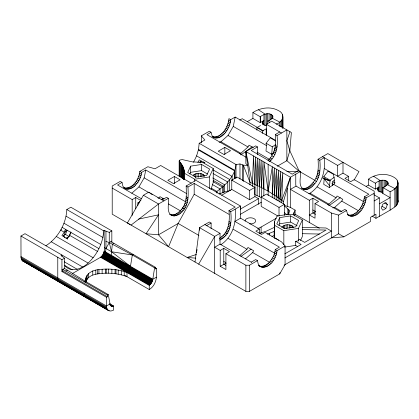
<?xml version="1.0" encoding="UTF-8"?>
<svg xmlns="http://www.w3.org/2000/svg" width="419" height="419" viewBox="0 0 419 419"><rect width="100%" height="100%" fill="white"/><g stroke="black" fill="none" stroke-linecap="round" stroke-linejoin="round"><path stroke-width="0.63" d="M263.85 195.783L263.944 161.964L268.144 191.153L276.184 196.212L283.443 201.644L283.443 203.912M272.256 197.454L272.345 166.814L268.144 191.153L259.387 186.513L249.975 182.323L243.292 165.138L239.977 163.965L236.002 164.541L199.177 143.277L198.522 149.41L196.6 155.878L193.541 162.247M261.639 197.187L261.844 160.749L263.85 188.78M274.246 198.732L274.445 168.029L272.256 193.636M85.324 281.149C85.256 272.392 94.773 269.312 102.126 269.265C110.516 268.61 119.096 269.537 126.983 272.554L128.685 270.894L130.178 268.102L132.331 254.977L133.221 254.464M261.079 197.543L259.387 196.705L259.749 159.539L261.639 187.633M276.184 200.031L276.54 169.239L274.246 194.908M191.279 183.166L160.687 165.5L154.983 168.794L147.855 166.736L139.81 171.381C139.061 179.086 132.954 189.042 124.192 187.906L122.887 186.151L122.013 182.412L120.232 181.385L112.213 186.015L112.213 214.193L130.031 224.495M186.376 193.442L145.77 169.999L141.596 172.408L140.999 175.865L139.742 179.212L137.909 182.391L134.399 186.308L131.817 188.073L128.141 189.184L125.972 188.938L123.689 187.743M259.413 229.088L240.522 218.179L234.876 221.442L279.426 247.163L275.252 249.572L274.66 253.034L273.398 256.376L270.475 261L268.055 263.478L265.473 265.237L262.98 266.175L260.67 266.327L258.68 265.683C267.762 271.496 276.619 258.858 277.032 250.604L285.072 245.958L281.51 241.847L265.117 232.377L261.55 234.436L255.847 231.141L259.413 229.088L259.413 233.545M259.387 196.705L257.093 195.61L257.654 158.335L259.387 186.513M278.075 200.722L278.635 170.449L276.184 196.212M219.572 238.228C228.973 232.65 230.12 220.509 228.936 210.689L235.174 207.091L194.186 183.422L187.953 187.026C188.435 195.024 188.78 204.132 183.15 210.589C180.238 214.334 174.503 217.985 170.041 214.507C175.09 216.136 179.767 211.956 182.459 208.112C187.193 201.738 186.345 193.437 186.167 185.994L195.972 180.338L240.522 206.059L240.522 218.179M219.661 240.082C230.466 235.295 232.042 222.107 230.722 211.721L240.522 206.059L240.291 207.347M257.093 195.61L254.757 194.547L255.564 157.13L257.093 185.423M279.913 202.068L280.725 171.654L278.075 197.538M252.385 186.513L253.485 155.926L254.757 184.36M281.704 202.801L282.804 172.853L279.913 198.884M155.26 267.804L156.387 268.453C157.408 275.922 156.381 285.271 149.258 289.529L124.736 275.372M275.739 141.004L270.281 137.851L266.086 143.246L266.447 145.571L265.997 151.002L271.873 154.396M271.706 154.302L272.324 146.849L275.398 144.712M314.999 180.39L299.255 171.303L286.858 160.702L286.858 129.921L277.053 135.583C278.153 144.67 277.027 155.046 269.742 161.441L267.961 160.414C275.246 154.019 276.372 143.644 275.273 134.551L279.73 131.98M308.834 193.536L310.023 193.217C321.766 185.565 325.715 171.031 324.28 157.701L319.823 160.273C320.682 168.82 320.111 178.489 313.7 184.941C310.914 188.031 305.823 191.572 301.916 188.231C306.336 189.624 310.421 185.743 313.04 182.59C318.608 176.195 318.644 167.218 318.042 159.246L327.841 153.584L358.994 171.57L354.097 180.055M329.261 187.529L333.739 184.423L334.875 182.962L333.545 174.377L328.019 171.188L323.824 176.582L324.186 178.908L323.735 184.339L329.444 187.639L330.067 180.18L334.163 177.342M230.722 119.651C230.246 127.774 221.709 142.565 212.061 136.531C221.572 138.794 228.266 126.8 228.936 118.624L230.722 119.651L235.174 117.079L275.273 140.229M348.482 215.146C357.7 215.617 363.624 204.954 364.378 196.815L368.83 194.243L324.28 168.522M347.948 214.984C357.527 220.247 365.651 205.849 366.159 197.847L374.177 193.217M72.262 273.623L100.544 257.292C108.181 250.819 102.618 238.526 104.451 230.34L103.634 230.817C103.137 243.114 97.004 254.726 88.137 263.08C82.093 268.768 70.753 273.418 64.62 265.41M105.598 251.976L105.944 248.514L105.944 231.199L104.451 230.34M111.239 255.234L112.329 244.225L113.91 243.313M45.901 245.764C58.058 237.945 66.113 223.992 66.804 209.552L70.848 207.222L111.836 230.885L111.836 242.182M266.327 125.595C263.593 125.758 260.676 122.097 263.954 120.483L260.215 122.647L252.908 118.425L252.908 112.512C260.356 107.725 270.423 106.107 278.389 110.558C285.711 113.701 282.961 122.385 276.173 124.16M382.819 192.164C379.907 192.85 375.225 189.158 379.08 186.947L375.335 189.11L368.385 185.098L368.385 179.18C375.497 173.895 385.669 172.712 393.514 177.022C401.947 181.411 396.95 188.964 390.126 191.734L390.126 210.139L375.958 218.32L372.041 216.057M390.126 210.139C393.116 207.918 397.898 205.986 398.05 201.602L398.05 183.197M195.013 262.011L199.533 227.664L209.338 222.007L211.118 223.034L211.118 228.764M149.258 289.529L149.258 285.412L151.332 283.234L152.626 280.374L154.606 267.835L155.496 267.322L155.496 268.967L156.387 268.453M131.817 193.217L138.946 186.895L144.162 177.855L145.77 169.999M219.137 142.251L220.918 141.774L228.046 135.452L233.268 126.412L235.174 117.079M220.918 244.659C232.665 237.007 236.615 222.473 235.174 209.144M196.448 252.573L197.119 249.509M179.191 176.184L179.191 161.011L179.929 159.979L182.365 159.602L192.426 161.896L202.555 162.352L213.25 168.522L213.25 182.354L210.956 189.519M368.385 179.18L375.335 183.197C378.462 180.861 382.809 178.96 386.564 181.034C390.581 183.407 385.239 186.853 382.819 187.518L390.126 191.734M163.892 200.916L148.745 192.169L143.398 195.254L127.397 222.971L245.869 291.362L249.431 291.373L279.73 273.879L280.023 272.68M283.443 201.644L290.419 177.253L300.224 171.591C301.366 176.881 297.443 186.261 303.932 189.425M274.372 150.358L275 148.389M332.419 185.575L332.11 183.695L332.738 181.726L334.126 180.201M85.858 282.28C87.99 273.895 98.287 273.644 105.368 273.198C112.706 273.01 120.117 274.036 126.983 276.671L126.983 272.554M289.943 131.707L286.858 140.742L289.833 150.756L299.255 171.303M281.704 200.256L290.419 177.253L245.869 151.531L245.869 163.651L247.729 165.474L243.292 165.138L243.292 181.474M67.538 230.261L65.5 231.435L63.719 236.028L64.788 237.547M63.463 235.625L65.5 234.446L67.061 230.429M65.945 238.306L69.067 236.505L70.848 231.911M200.423 163.001L201.094 161.278M385.852 208.494L387.366 204.592L385.852 202.435L382.819 204.184L381.306 208.091L382.819 210.244L385.852 208.494L381.971 206.253M284.422 205.902L289.875 210.815L287.932 214.858M293.122 214.518L295.112 210.123L290.419 207.415L284.532 205.415M294.327 215.974L295.112 214.24L295.112 210.123M190.624 166.154L187.691 172.476L195.71 177.106L206.661 175.414L209.6 169.087L201.581 164.458L190.624 166.154L190.624 172.324L189.823 174.053M209.338 188.471L209.338 176.954L213.25 168.522M274.387 234.247L274.387 221.798L277.053 216.052L287.005 214.512L293.19 214.675L302.356 219.97L302.356 236.536L300.512 240.506M279.73 217.597L276.791 223.924L284.81 228.554L295.767 226.857L298.7 220.53L290.681 215.9L279.73 217.597L279.73 223.772L278.928 225.495M297.82 246.671L295.631 245.403L295.631 241.286L298.438 240.852L298.438 228.402L302.356 219.97M298.438 240.852L299.192 239.228L304.676 242.397L326.061 230.052L302.502 229.586M65.61 229.382L70.952 232.472L69.596 235.305L67.286 238.683L61.939 235.598L64.248 232.215L65.61 229.382L62.043 227.323M197.909 162.63L199.25 159.838L204.598 162.923M194.186 183.422L194.186 194.243L178.148 223.463L168.579 246.749L158.544 234.781L158.544 204.001L143.398 195.254M105.944 248.514L109.259 242.575L109.259 232.372L111.836 230.885M239.689 153.616L240.878 153.296L248.006 146.975L249.038 145.184L253.186 147.582M198.679 264.127L214.68 236.41L220.027 233.325L220.027 244.146L251.61 262.378M239.809 255.564L246.938 249.242L247.969 247.456L253.673 250.745L252.641 252.537L245.513 258.858M279.73 273.879L285.072 264.619L285.072 245.958M327.726 204.441L328.915 204.121L336.043 197.799L337.075 196.013L342.779 199.303L341.742 201.094L334.613 207.415L332.833 207.892M269.836 122.285L267.699 121.049C270.119 120.389 275.461 116.938 271.439 114.57C267.689 112.496 263.342 114.397 260.215 116.728L252.908 112.512M281.662 227.459C284.339 223.788 291.158 223.788 293.834 227.459M131.063 225.087L158.544 204.001L168.349 198.344C169.297 203.534 165.882 212.208 171.821 215.534M193.185 175.137C196.38 172.565 202.199 172.508 204.729 176.017M240.878 154.941L252.259 146.765M329.428 205.394L340.296 197.59M161.09 199.753L163.159 198.276M240.846 256.475L251.191 249.106M271.517 154.192L274.01 152.469M61.52 229.638L60.682 230.157L64.248 232.215M109.72 303.744L113.617 305.99L113.617 310.107L110.888 311.055L108.579 310.605L22.422 260.765L21.495 259.445L21.013 257.643L20.95 236.028L24.993 233.692L82.726 267.029M201.314 142.947L201.314 135.871L209.359 131.226C212.517 131.948 210.783 136.39 213.847 137.563M122.013 182.412L117.561 184.983L141.507 198.81M211.139 132.257L206.965 134.667L246.44 157.46M199.177 143.277L204.881 139.988L201.314 135.871M239.731 120.117L242.213 118.687L263.399 130.917M247.278 121.678L252.908 118.425M112.213 188.073L132.174 199.596L135.735 197.538L140.92 200.528M256.915 130.189L256.915 127.575L260.482 125.517M174.409 176.509L167.815 180.317L173.518 183.611L180.107 179.803L174.409 176.509L174.409 183.574M224.841 147.394L218.247 151.201L223.95 154.491L230.544 150.688L224.841 147.394L224.841 154.585M199.533 162.284L201.57 161.106M137.872 205.42L137.872 202.885L139.909 201.712M256.915 127.575L262.619 130.864L266.185 128.806L266.185 135.143M162.111 199.884L166.568 197.312L168.349 198.344M249.975 184.868L249.975 182.323L245.869 151.531L255.669 145.87L257.449 146.901L257.449 154.538M20.95 236.028L61.939 259.691L64.516 258.204L60.996 255.428L61.818 254.956L61.975 256.255M257.449 146.901L251.217 150.5L292.2 174.163L298.438 170.564L300.224 171.591M61.939 269.894L64.516 268.406L64.516 258.204M111.836 241.087L109.259 242.575L105.944 241.402M61.939 259.691L61.939 271.543L62.829 271.025L107.379 296.746L107.379 295.102L62.829 269.38L62.829 271.025M65.793 271.093L67.375 270.182M231.759 189.398L231.759 180.139L237.107 177.054L254.925 187.34L254.925 196.6L249.577 199.69L231.759 189.398L221.682 195.217M277.336 166.202L286.858 160.702L289.833 150.756L291.378 132.535L271.706 121.175L266.364 124.265L281.51 133.012M85.104 282.244L85.995 281.725L108.27 294.588L110.056 303.932C109.998 305.765 112.062 306.954 113.617 305.99M231.759 180.139L249.577 190.43L254.925 187.34M206.661 225.611L211.118 223.034M240.218 209.207L258.492 198.658L258.492 204.357M277.907 216.042L261.199 206.399L261.199 197.139L266.547 194.049L284.37 204.341L284.37 215.35M240.281 214.36L261.32 202.215M107.379 295.102L108.27 294.588M349.284 215.754C346.22 214.586 347.953 210.144 344.795 209.421L340.621 211.831L296.071 186.109L290.419 189.372L309.311 200.277L312.873 198.218L318.576 201.513L315.015 203.571L315.015 218.215L309.311 214.921L315.25 211.815M61.939 271.543L106.489 297.265L107.379 296.746M322.499 156.675L337.646 165.421L342.993 162.331L342.993 173.152L348.514 176.341L348.514 180.778M110.056 303.932L106.489 305.99L20.95 256.606M156.387 277.184L152.825 279.243L104.111 251.117M261.199 197.139L279.023 207.426L284.37 204.341M220.027 244.146L214.68 247.231L220.205 250.421L223.772 248.362L229.471 251.657L225.909 253.715L225.909 269.558L220.205 266.264L220.205 250.421M342.993 173.152L337.646 176.237L337.646 165.421M348.514 176.341L344.952 178.4L350.656 181.694L354.217 179.636L374.177 191.158L374.177 215.235M257.659 228.517A15.121 8.731 0 0 0 261.11 227.025L276.226 218.304M220.205 266.264L226.145 263.169M366.201 186.355L368.385 185.098M251.217 262.153L255.669 259.576L257.449 260.608L258.324 264.347L260.461 266.709M225.909 253.715L245.869 265.237L249.431 265.237L257.449 260.608M315.015 203.571L331.408 213.035L338.536 215.094L346.581 210.448M382.819 180.139L382.819 193.431L382.95 187.445M374.177 200.942L379.436 197.909L379.436 216.314M284.794 253.877L301.114 244.455L295.631 241.286M284.873 257.947L331.408 231.079L326.061 227.994L302.214 227.365M379.436 203.823L390.126 197.648L382.819 193.431M284.056 265.206L338.536 233.755L338.536 215.094M331.408 213.035L331.408 237.872L343.884 236.84L370.501 221.473L370.501 217.356L375.958 214.203L375.958 218.32M216.115 191.996C225.286 185.287 234.965 176.619 236.002 164.541L236.002 178.264M274.738 227.166L266.358 231.141L259.251 233.42M267.296 234.163L274.162 231.398L274.67 237.824L278.745 240.176M271.926 236.473L274.162 235.509L274.162 231.398M219.022 194.002L224.689 191.954L230.848 190.357M196.364 254.48L187.136 257.46L195.814 258.151M138.521 219.127L158.544 214.821L146.074 233.755L158.544 234.781L178.148 223.463L198.925 235.457M190.624 172.324L201.581 170.633L207.457 174.026M179.191 161.011C181.872 164.358 184.81 168.391 184.035 173.042L194.73 179.217L209.338 176.954M279.73 223.772L290.681 222.075L297.097 225.778M274.387 221.798L274.67 225.37L283.836 230.66L298.438 228.402M284.454 247.131L295.631 245.403M286.847 171.581L297.951 171.329M302.502 233.702L319.519 234.038M154.606 267.835L132.331 254.977L111.585 251.772L104.451 247.655M33.426 266.819L31.949 266.364M87.781 298.202C85.298 298.029 84.109 295.337 84.214 293.132M84.146 281.222L85.995 281.725L64.516 268.406M322.368 177.855L324.186 178.908L330.004 180.903L324.123 178.473L330.015 180.762M105.944 231.199L109.259 232.372M23.04 261.22L23.736 261.524M27.303 263.582L26.297 263.053M60.566 282.788C58.524 282.144 57.743 279.824 57.775 277.865L57.775 257.287M272.282 118.258L279.724 122.055L279.724 126.496M387.402 184.721L394.845 188.519L394.845 206.923M132.331 254.977L109.259 242.575L111.585 251.772L130.55 266.379M275.273 134.551L277.053 135.583M318.042 159.246L319.823 160.273M373.858 194.688L379.436 197.909M384.595 202.99L387.366 204.592M275.273 145.372L277.053 146.404M318.042 170.067L319.823 171.093M364.378 196.815L366.159 197.847M228.8 120.153L230.581 121.185M275.147 146.907L276.928 147.933M317.916 171.596L319.697 172.628M364.237 198.349L366.017 199.376M266.086 143.246L272.324 146.849M323.824 176.582L330.067 180.18M332.738 181.726L334.802 182.914M228.507 121.746L230.288 122.772M274.859 148.499L276.645 149.525M317.633 173.188L319.414 174.22M363.943 199.942L365.724 200.968M228.067 123.369L229.848 124.401M274.424 150.122L276.21 151.154M317.193 174.817L318.979 175.844M363.503 201.565L365.284 202.592M233.268 126.412L266.447 145.571M333.739 184.423L363.545 201.628M332.11 183.695L333.66 184.585M227.48 125.003L229.266 126.035M273.848 151.762L275.629 152.794M316.617 176.457L318.398 177.483M362.922 203.199L364.703 204.226M226.768 126.622L228.549 127.654M273.13 153.385L274.911 154.417M315.9 178.08L317.681 179.107M362.205 204.818L363.985 205.844M225.93 128.204L227.711 129.23M361.367 206.394L363.147 207.426M271.8 155.758L273.581 156.785M314.569 180.448L316.35 181.479M224.982 129.717L226.763 130.744M360.419 207.913L362.199 208.94M223.935 131.147L225.721 132.174M270.271 157.895L272.051 158.927M313.04 182.59L314.821 183.622M359.376 209.343L361.157 210.369M228.046 135.452L248.006 146.975M257.041 152.191L269.82 159.571M317.152 186.895L336.043 197.799M341.742 201.094L358.376 210.694M222.814 132.467L224.594 133.499M269.145 159.22L270.931 160.247M311.919 183.91L313.7 184.941M358.25 210.663L360.031 211.689M221.625 133.661L223.411 134.693M310.73 185.104L312.511 186.136M357.067 211.857L358.847 212.883M220.394 134.714L222.175 135.74M309.5 186.156L311.28 187.183M355.831 212.904L357.617 213.936M219.137 135.599L220.918 136.625M308.243 187.042L310.023 188.073M354.574 213.795L356.36 214.821M217.838 136.316L219.619 137.348M306.944 187.764L308.724 188.791M353.275 214.512L355.055 215.544M216.555 136.819L218.336 137.851M305.661 188.267L307.441 189.294M351.991 215.015L353.772 216.047M215.314 137.097L217.094 138.123M304.414 188.54L306.2 189.571M350.75 215.293L352.531 216.319M214.135 137.139L215.916 138.17M303.241 188.587L305.022 189.613M349.572 215.335L351.352 216.361M212.103 136.405L214.827 137.982M347.54 214.601L350.263 216.173M301.528 188.094L302.864 188.864M220.918 141.774L240.878 153.296L240.878 154.391M310.023 193.217L328.915 204.121L328.915 205.766M334.613 207.415L341.825 211.574M312.873 209.982L315.465 211.48M315.465 214.36L312.873 212.862L312.873 198.218M198.522 149.41L234.933 170.433L234.933 178.698M198.37 149.929L234.708 170.91L234.708 178.625M338.536 233.755L343.884 236.84M196.6 155.878L232.105 176.378L232.105 180.296M295.112 214.24L319.362 228.24M203.351 161.881L204.881 162.761M213.339 170.067L229.596 179.452L229.596 190.614M254.925 196.6L258.492 198.658M213.135 173.56L227.753 181.998L227.753 191.116M212.8 177.97L224.689 184.837L224.689 191.954M213.245 180.406L223.353 186.246L223.353 192.415M213.025 181.631L222.526 187.115L222.526 192.703M212.559 184.617L220.033 188.932L220.033 193.568M211.443 188.299L216.995 191.504L216.995 193.185M186.167 185.994L187.953 187.026M228.936 210.689L230.722 211.721M194.186 194.243L228.999 214.345M186.167 196.815L187.953 197.847M228.936 221.51L230.722 222.536M139.81 171.381L141.596 172.408M275.252 249.572L277.032 250.604M186.13 198.334L187.911 199.365M228.9 223.028L230.68 224.055M139.6 173.183L141.381 174.21M185.916 199.936L187.696 200.963M228.685 224.626L230.466 225.658M275.042 251.379L276.823 252.406M139.218 174.838L140.999 175.865M185.523 201.586L187.309 202.618M228.297 226.281L230.078 227.308M274.66 253.034L276.44 254.061M144.162 177.855L185.895 201.953M233.268 229.298L275 253.395M138.668 176.514L140.449 177.546M184.973 203.262L186.754 204.289M227.742 227.952L229.523 228.984M274.105 254.71L275.891 255.737M137.961 178.185L139.742 179.212M184.26 204.922L186.041 205.949M227.03 229.617L228.816 230.644M273.398 256.376L275.178 257.407M183.522 206.326L185.308 207.353M226.297 231.016L228.077 232.047M137.107 179.809L138.888 180.835M272.544 258.004L274.325 259.031M182.694 207.672L184.475 208.704M225.464 232.367L227.245 233.393M136.128 181.359L137.909 182.391M182.459 208.112L184.24 209.139M225.228 232.802L227.014 233.833M271.564 259.555L273.345 260.581M164.086 199.025L159.938 196.631L158.901 198.417L157.795 197.778M135.038 182.81L136.819 183.836M181.369 209.558L183.15 210.589M224.139 234.252L225.92 235.279M270.475 261L272.256 262.032M204.881 224.579L220.027 233.325M138.946 186.895L149.478 192.976M150.589 193.615L152.249 194.578M168.496 203.953L180.72 211.014M228.046 238.338L246.938 249.242M252.641 252.537L269.826 262.462M133.86 184.124L135.641 185.151M180.191 210.872L181.977 211.904M222.96 235.567L224.746 236.594M269.297 262.32L271.077 263.347M132.614 185.282L134.399 186.308M178.95 212.035L180.73 213.062M221.719 236.725L223.5 237.756M268.055 263.478L269.836 264.504M131.33 186.261L133.116 187.288M177.666 213.014L179.447 214.041M220.436 237.704L222.217 238.736M266.772 264.457L268.553 265.484M130.031 187.042L131.817 188.073M176.368 213.795L178.148 214.821M219.582 238.741L220.918 239.516M265.473 265.237L267.254 266.264M128.774 187.607L130.555 188.634M175.111 214.36L176.891 215.387M264.211 265.803L265.997 266.83M127.544 187.979L129.324 189.011M173.88 214.732L175.661 215.759M262.98 266.175L264.766 267.202M126.36 188.157L128.141 189.184M172.691 214.905L174.472 215.937M261.796 266.353L263.577 267.38M125.234 188.131L127.015 189.163M171.57 214.884L173.351 215.911M260.67 266.327L262.456 267.353M125.972 188.938L124.192 187.906L125.024 188.513M169.601 214.188L170.491 214.701M258.733 265.583L261.409 267.128M137.872 202.885L138.977 203.524M223.772 261.425L225.846 262.624M225.846 265.405L223.772 264.206L223.772 248.362M66.804 209.552L103.634 230.817M110.946 241.601L155.496 267.322M66.092 216.214L102.922 237.473M64.007 223.243L100.832 244.502M70.952 232.472L98.868 248.587M104.038 251.678L152.752 279.803M103.912 252.254L152.626 280.374M103.739 252.835L152.453 280.96M103.524 253.422L152.238 281.547M103.263 254.003L151.977 282.123M69.596 235.305L97.512 251.421M102.959 254.569L151.673 282.689M102.618 255.113L151.332 283.234M65.5 234.446L69.067 236.505M102.252 255.627L150.96 283.752M101.854 256.109L150.562 284.234M101.429 256.554L150.143 284.674M100.995 256.947L149.709 285.072M100.544 257.292L149.258 285.412M56.35 236.494L93.18 257.758M51.312 241.821L88.137 263.08M64.285 261.807L77.316 269.328M64.337 265.248L72.272 269.831M109.83 304.236L113.172 306.163M109.951 304.665L112.732 306.273M110.087 305.032L112.313 306.32M110.244 305.331L111.915 306.294M110.433 305.566L111.543 306.205M21.013 257.643L106.552 307.033L107.034 308.829L108.579 310.605M21.191 258.596L106.735 307.981M21.495 259.445L107.034 308.829M21.903 260.168L107.447 309.557M22.422 260.765L109.28 310.914M373.601 176.252L380.174 180.547L380.174 191.975M258.481 109.788L265.054 114.083L265.054 125.506M284.422 212.69L286.863 214.837M64.924 230.806L65.5 231.435M324.186 178.908L329.606 185.706M296.071 186.109L295.767 184.983L295.767 174.163M245.869 151.531L252.385 183.328M397.919 200.455L398.05 201.602M274.162 235.509L274.387 238.364M106.552 307.033L106.489 297.265M397.919 182.05L397.919 202.744M397.521 180.924L397.521 182.197M397.521 185.465L397.521 203.87M396.872 186.549L396.872 204.954M395.971 187.571L395.971 205.98M388.114 183.197L388.114 184.465M387.931 182.406L387.931 184.308M387.402 181.668L387.402 184.842M386.564 181.034L386.564 185.476M385.47 180.547L385.47 186.261M384.192 180.243L384.192 187.225M381.452 180.243L381.452 192.305M379.08 181.034L379.08 191.944M378.237 187.581L378.237 191.331M377.708 188.32L377.708 190.195M375.335 183.197L375.335 189.11M309.311 200.277L309.311 222.437M294.065 212.433L294.065 215.376M292.2 225.831L292.2 227.789M290.896 225.249L290.896 227.863M290.681 215.9L290.681 222.075M290.419 177.253L290.419 207.415M289.377 224.888L289.377 228.156M288.88 213.109L288.88 214.345M288.345 209.343L288.345 214.9M287.843 208.903L287.843 214.46M287.748 224.762L287.748 228.03M287.261 188.299L287.261 206.342M286.114 224.888L286.114 228.805M284.595 225.249L284.595 228.517M283.836 230.66L283.836 244.68M283.291 225.831L283.291 228.444M282.93 116.728L282.93 128.156M282.794 115.586L282.794 128.277M282.401 114.46L282.401 115.728M282.401 119.001L282.401 127.884M281.746 120.085L281.746 127.067M280.85 121.107L280.85 126.821M279.023 207.426L279.023 216.068M274.67 225.37L274.67 237.824M272.811 115.937L272.811 117.844M272.282 115.204L272.282 118.378M271.439 114.57L271.439 119.012M270.344 114.083L270.344 119.797M269.684 233.325L269.684 235.09M269.066 113.779L269.066 120.761M268.144 164.389L268.144 195.61M267.699 113.675L267.699 124.008M266.327 113.779L266.364 135.086M263.954 114.57L263.954 124.857M263.116 121.117L263.116 124.862M262.587 121.856L262.587 124.354M262.619 130.864L262.619 133.478M261.11 227.025L261.11 233.357M260.34 116.655L260.34 122.573M260.215 116.728L260.215 122.647M249.577 190.43L249.577 199.69M249.431 265.237L249.431 291.373M245.869 265.237L245.869 291.362M242.528 164.845L242.528 180.531M239.977 163.965L239.977 178.997M214.68 273.366L214.68 236.41L199.533 227.664L199.533 230.214M204.1 175.137L204.1 176.446M203.1 174.383L203.1 176.347M201.796 173.806L201.796 176.42M201.581 164.458L201.581 170.633M200.272 173.445L200.272 176.708M198.643 173.319L198.643 177.242M197.014 173.445L197.014 176.708M195.495 173.806L195.495 177.729M194.73 179.217L194.73 181.102M194.186 174.383L194.186 176.347M184.109 171.083L184.109 179.369M184.02 170.104L184.035 179.327M183.847 169.124L183.847 179.395M183.59 168.155L183.59 178.866M183.443 167.752L183.443 179.164M183.25 167.197L183.25 178.667M182.831 166.243L182.831 178.421M182.328 165.306L182.328 178.195M181.741 164.384L181.741 177.981M181.081 163.483L181.081 177.137M180.343 162.598L180.343 176.959M179.531 160.283L179.531 176.849M179.28 160.634L179.28 176.525M135.735 197.538L135.735 208.641M132.174 199.596L132.174 215.439M124.202 271.57L124.202 275.686M121.274 270.742L121.274 274.859M118.226 270.072L118.226 274.188M115.99 269.71L115.99 273.827M115.089 269.569L115.089 273.686M111.878 269.234L111.878 273.35M108.631 269.071L108.631 273.188M106.232 269.077L106.232 273.193M105.368 269.082L105.368 273.198M102.126 269.265L102.126 273.382M98.926 269.627L98.926 273.743M97.507 269.862L97.507 273.979M95.794 270.15L95.794 274.267M92.761 270.842L92.761 274.958M88.383 273.371L88.383 277.488M87.183 275.126L87.183 279.237M86.686 276.111L86.686 280.227M86.272 276.933L86.272 281.044M85.649 278.782L85.649 281.72M85.329 280.651L85.329 281.83M67.286 237.536L67.286 239.286M245.146 221.127A5.295 3.053 0 0 1 250.384 217.796A5.295 3.053 0 0 1 255.695 221.085A5.295 3.053 0 0 1 249.577 223.872"/></g></svg>
